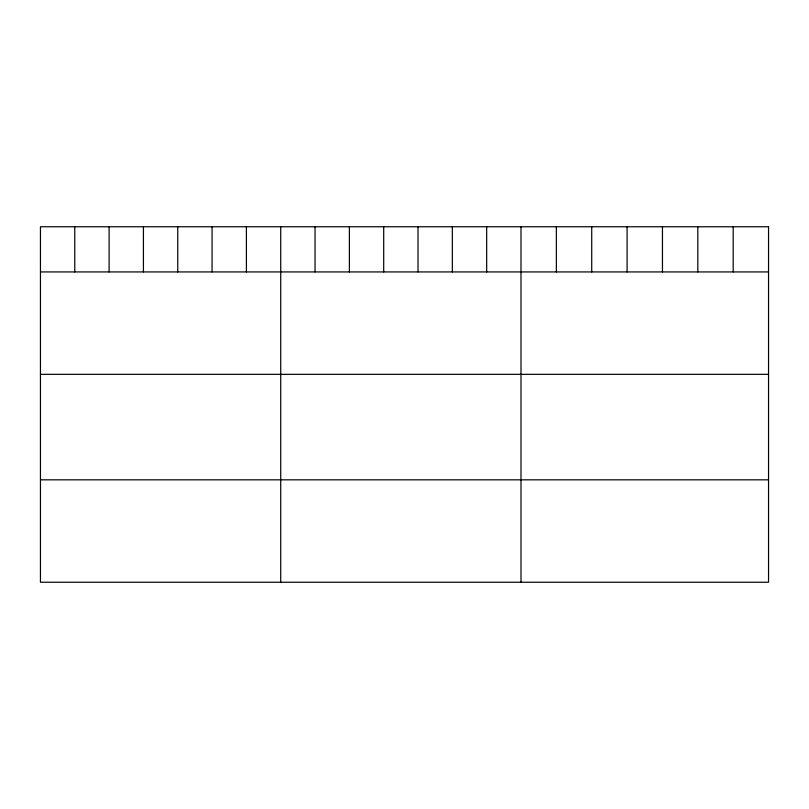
<?xml version="1.0" encoding="UTF-8"?>
<svg xmlns="http://www.w3.org/2000/svg" width="809" height="809" viewBox="0 0 809 809"><rect width="100%" height="100%" fill="white"/><g stroke="black" fill="none" stroke-linecap="round" stroke-linejoin="round"><path stroke-width="1.21" d="M40.45 271.935L768.55 271.935M40.45 374.334L768.55 374.334M40.45 479.828L768.55 479.828M733.187 226.763L733.187 271.935M697.823 226.763L697.823 271.935M662.46 226.763L662.46 271.935M627.086 226.763L627.086 271.935M591.723 226.763L591.723 271.935M556.359 226.763L556.359 271.935M520.996 226.763L520.996 582.237M486.674 226.763L486.674 271.935M452.342 226.763L452.342 271.935M418.02 226.763L418.02 271.935M383.699 226.763L383.699 271.935M349.377 226.763L349.377 271.935M315.045 226.763L315.045 271.935M280.723 226.763L280.723 582.237M246.401 226.763L246.401 271.935M212.069 226.763L212.069 271.935M177.747 226.763L177.747 271.935M143.426 226.763L143.426 271.935M109.104 226.763L109.104 271.935M74.772 226.763L74.772 271.935M768.55 226.763L40.45 226.763L40.45 582.237L768.55 582.237L768.55 226.763"/></g></svg>
